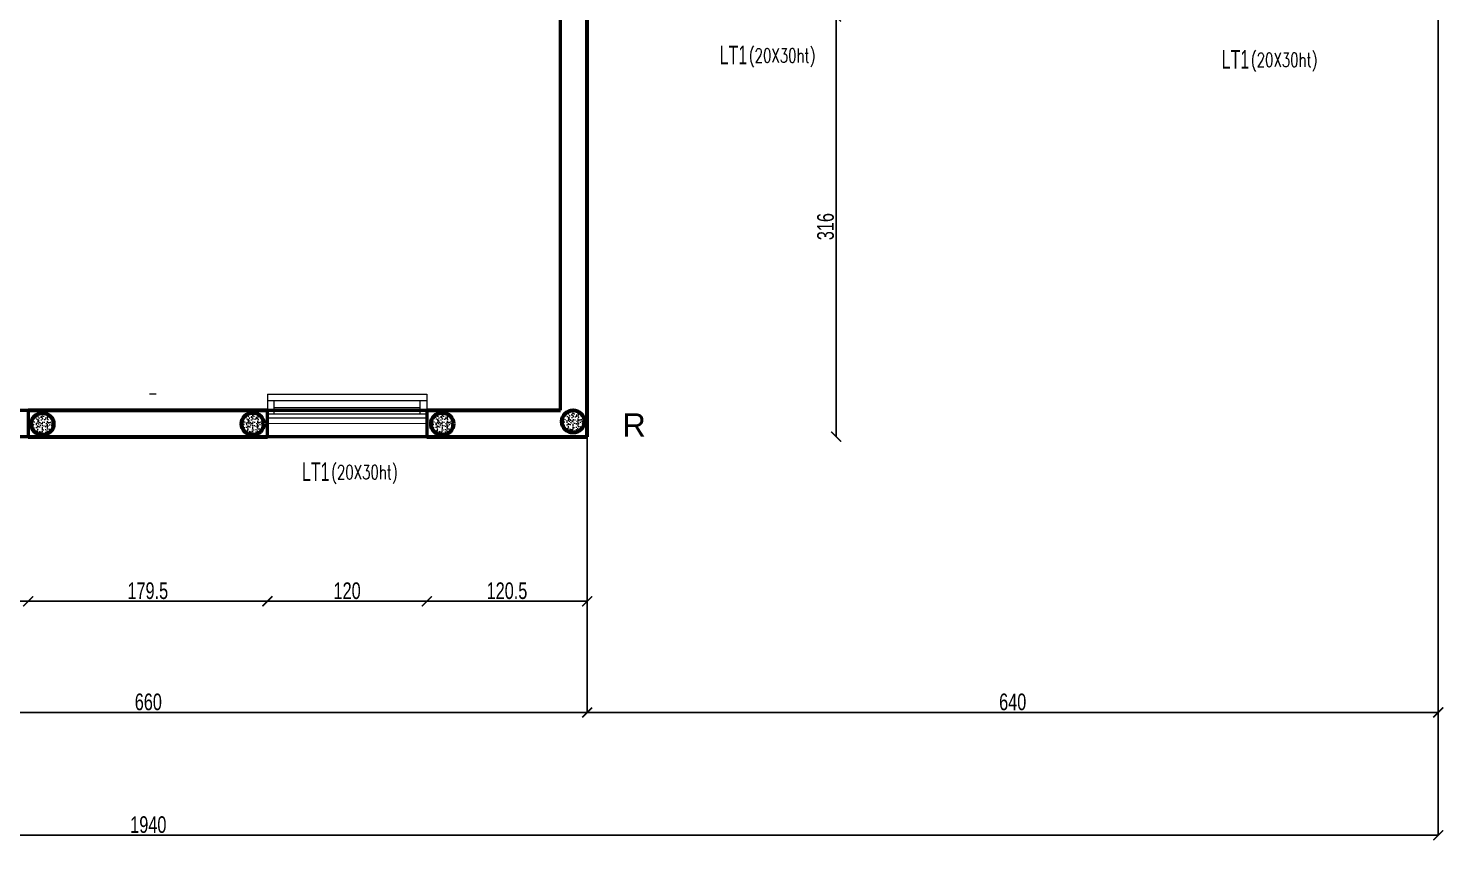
# Model space of a CAD drawing. Header units: metres. Extents: x -12536 to 12621, y -17191 to 9596.
# Drawn here: x -1942 to -877, y 3799 to 4410 of the extents above; entities that cross this region are included whole.
import ezdxf

# ---------------------------------------------------------------- set-up
doc = ezdxf.new("R2010")
doc.units = ezdxf.units.M
doc.header["$MEASUREMENT"] = 0
doc.header["$PDMODE"] = 2
doc.header["$PDSIZE"] = 0.25
for name, color, linetype, lineweight in [('B-COT', 1, 'Continuous', 18), ('B-HACH', 8, 'Continuous', 9), ('B-TEXT-LINTEAU', 3, 'Continuous', 30), ('B-titre linteau', 7, 'Continuous', 40), ('B-TITRE POTEAUX', 7, 'Continuous', 60), ('B-VOILE-BA', 7, 'Continuous', 60)]:
    doc.layers.add(name, color=color, linetype=linetype, lineweight=lineweight)
for name, color, linetype in [('B-HATCH-RELEVE', 7, 'Continuous'), ('Calque commun', 7, 'Continuous'), ('Layer4', 7, 'Continuous')]:
    doc.layers.add(name, color=color, linetype=linetype)
doc.styles.add('Arial', font='arial.ttf', dxfattribs={"height": 0.128})
doc.styles.add('Arial Narrow', font='ARIALN.TTF', dxfattribs={"width": 0.5})
doc.styles.add('TEXTE', font='arial.ttf', dxfattribs={"width": 0.7})
doc.styles.add('TEXTE100', font='romans.shx', dxfattribs={"width": 0.7, "height": 0.3})
doc.dimstyles.new('COT 50', dxfattribs={"dimscale": 0.05, "dimtxt": 250, "dimasz": 150, "dimexe": 1, "dimexo": 2, "dimgap": 30, "dimtad": 1, "dimdec": 1, "dimrnd": 0.5, "dimzin": 12, "dimdsep": 46, "dimtxsty": 'TEXTE', "dimblk1": 'ARCHTICK', "dimblk2": 'ARCHTICK', "dimsah": 1, "dimcen": 0, "dimdle": 1.5, "dimclrd": 1, "dimclre": 1, "dimclrt": 3, "dimadec": 0, "dimazin": 0, "dimtfac": 1, "dimtdec": 1, "dimtmove": 0, "dimatfit": 3, "dimldrblk": 'ARCHTICK', "dimfxl": 1, "dimtolj": 1, "dimtzin": 0, "dimarcsym": 0})

# ---------------------------------------------------------------- blocks, each defined once
blk = doc.blocks.new('@PRES_1_$$_1-7')
at = {"layer": 'Calque commun', "color": 5, "linetype": 'Continuous', "lineweight": 5}
for p, q in [((0, 0.32), (1.2, 0.32)), ((1.2, 0.15), (0, 0.15)), ((0.05, 0.05), (0.05, 0.15)), ((1.15, 0.15), (1.15, 0.05)), ((1.2, 0.05), (0, 0.05)), ((0, 0), (1.2, 0)), ((0.05, 0.1), (1.15, 0.1))]:
    blk.add_line(p, q, dxfattribs=at)
blk = doc.blocks.new('@PRES_1_$$_1-8')
at = {"layer": 'Calque commun', "color": 7, "linetype": 'Continuous', "lineweight": 5}
blk.add_line((0, 0), (0, 0.32), dxfattribs=at)
blk = doc.blocks.new('@PRES_1_$$_1-9')
at = {"layer": 'Calque commun', "color": 7, "linetype": 'Continuous', "lineweight": 5}
blk.add_line((0, 0), (0, 0.32), dxfattribs=at)
blk = doc.blocks.new('INTER_2D_COMB3')
at = {"layer": 'Layer4', "color": 0, "linetype": 'ByBlock', "lineweight": -2}
for name in ['@PRES_1_$$_1-7', '@PRES_1_$$_1-8']:
    blk.add_blockref(name, (0, 0), dxfattribs=at)
at = {"layer": 'Layer4', "color": 0, "linetype": 'ByBlock', "lineweight": -2, "extrusion": (0, 0, -1), "xscale": -1, "yscale": -1, "zscale": -1, "rotation": 180}
blk.add_blockref('@PRES_1_$$_1-9', (-1.2, 0), dxfattribs=at)
blk = doc.blocks.new('_ArchTick')
at = {"color": 0, "linetype": 'ByBlock', "const_width": 0.15}
blk.add_lwpolyline([(-0.5, -0.5), (0.5, 0.5)], dxfattribs=at)
blk = doc.blocks.new('*D984')
at = {"layer": 'B-HATCH-RELEVE', "color": 1, "linetype": 'ByBlock', "lineweight": -2, "transparency": 16777216}
for p, q in [((-2061.8, 3979.3), (-2061.8, 3979.2)), ((-2061.8, 3979.3), (-1941.7, 3979.3)), ((-1941.8, 3979.3), (-1941.8, 3979.2))]:
    blk.add_line(p, q, dxfattribs=at)
at = {"layer": 'Defpoints', "color": 0, "transparency": 16777216}
for p in [(-2061.8, 4103.1), (-1941.8, 4103.1), (-1941.8, 3979.3)]:
    blk.add_point(p, dxfattribs=at)
at = {"layer": 'B-HATCH-RELEVE', "color": 1, "lineweight": -2, "transparency": 16777216, "xscale": 7.5, "yscale": 7.5, "zscale": 7.5, "rotation": 180}
blk.add_blockref('_ArchTick', (-2061.8, 3979.3), dxfattribs=at)
at = {"layer": 'B-HATCH-RELEVE', "color": 1, "lineweight": -2, "transparency": 16777216, "xscale": 7.5, "yscale": 7.5, "zscale": 7.5}
blk.add_blockref('_ArchTick', (-1941.8, 3979.3), dxfattribs=at)
at = {"layer": 'B-HATCH-RELEVE', "color": 3, "transparency": 16777216, "insert": (-2001.8, 3987.2), "char_height": 12.5, "attachment_point": 5, "style": 'TEXTE'}
blk.add_mtext('\\A1;120', dxfattribs=at)
blk = doc.blocks.new('*D985')
at = {"layer": 'B-HATCH-RELEVE', "color": 1, "linetype": 'ByBlock', "lineweight": -2, "transparency": 16777216}
for p, q in [((-1941.8, 3979.3), (-1941.8, 3979.2)), ((-1941.8, 3979.3), (-1761.9, 3979.3)), ((-1762, 3979.3), (-1762, 3979.2))]:
    blk.add_line(p, q, dxfattribs=at)
at = {"layer": 'Defpoints', "color": 0, "transparency": 16777216}
for p in [(-1941.8, 4103.1), (-1762, 4103.1), (-1762, 3979.3)]:
    blk.add_point(p, dxfattribs=at)
at = {"layer": 'B-HATCH-RELEVE', "color": 1, "lineweight": -2, "transparency": 16777216, "xscale": 7.5, "yscale": 7.5, "zscale": 7.5, "rotation": 180}
blk.add_blockref('_ArchTick', (-1941.8, 3979.3), dxfattribs=at)
at = {"layer": 'B-HATCH-RELEVE', "color": 1, "lineweight": -2, "transparency": 16777216, "xscale": 7.5, "yscale": 7.5, "zscale": 7.5}
blk.add_blockref('_ArchTick', (-1762, 3979.3), dxfattribs=at)
at = {"layer": 'B-HATCH-RELEVE', "color": 3, "transparency": 16777216, "insert": (-1851.9, 3987.2), "char_height": 12.5, "attachment_point": 5, "style": 'TEXTE'}
blk.add_mtext('\\A1;179.5', dxfattribs=at)
blk = doc.blocks.new('*D986')
at = {"layer": 'B-HATCH-RELEVE', "color": 1, "linetype": 'ByBlock', "lineweight": -2, "transparency": 16777216}
for p, q in [((-1762.1, 3979.3), (-1641.9, 3979.3)), ((-1762, 3979.3), (-1762, 3979.2)), ((-1642, 3979.3), (-1642, 3979.2))]:
    blk.add_line(p, q, dxfattribs=at)
at = {"layer": 'Defpoints', "color": 0, "transparency": 16777216}
for p in [(-1762, 4103.1), (-1642, 4103.1), (-1642, 3979.3)]:
    blk.add_point(p, dxfattribs=at)
at = {"layer": 'B-HATCH-RELEVE', "color": 1, "lineweight": -2, "transparency": 16777216, "xscale": 7.5, "yscale": 7.5, "zscale": 7.5, "rotation": 180}
blk.add_blockref('_ArchTick', (-1762, 3979.3), dxfattribs=at)
at = {"layer": 'B-HATCH-RELEVE', "color": 1, "lineweight": -2, "transparency": 16777216, "xscale": 7.5, "yscale": 7.5, "zscale": 7.5}
blk.add_blockref('_ArchTick', (-1642, 3979.3), dxfattribs=at)
at = {"layer": 'B-HATCH-RELEVE', "color": 3, "transparency": 16777216, "insert": (-1702, 3987.2), "char_height": 12.5, "attachment_point": 5, "style": 'TEXTE'}
blk.add_mtext('\\A1;120', dxfattribs=at)
blk = doc.blocks.new('*D987')
at = {"layer": 'B-HATCH-RELEVE', "color": 1, "linetype": 'ByBlock', "lineweight": -2, "transparency": 16777216}
for p, q in [((-1642.1, 3979.3), (-1521.5, 3979.3)), ((-1642, 3979.3), (-1642, 3979.2)), ((-1521.5, 3979.3), (-1521.5, 3979.2))]:
    blk.add_line(p, q, dxfattribs=at)
at = {"layer": 'Defpoints', "color": 0, "transparency": 16777216}
for p in [(-1642, 4103.1), (-1521.5, 4103.1), (-1521.5, 3979.3)]:
    blk.add_point(p, dxfattribs=at)
at = {"layer": 'B-HATCH-RELEVE', "color": 1, "lineweight": -2, "transparency": 16777216, "xscale": 7.5, "yscale": 7.5, "zscale": 7.5, "rotation": 180}
blk.add_blockref('_ArchTick', (-1642, 3979.3), dxfattribs=at)
at = {"layer": 'B-HATCH-RELEVE', "color": 1, "lineweight": -2, "transparency": 16777216, "xscale": 7.5, "yscale": 7.5, "zscale": 7.5}
blk.add_blockref('_ArchTick', (-1521.5, 3979.3), dxfattribs=at)
at = {"layer": 'B-HATCH-RELEVE', "color": 3, "transparency": 16777216, "insert": (-1581.8, 3987.2), "char_height": 12.5, "attachment_point": 5, "style": 'TEXTE'}
blk.add_mtext('\\A1;120.5', dxfattribs=at)
blk = doc.blocks.new('*D1011')
at = {"layer": 'B-HATCH-RELEVE', "color": 1, "linetype": 'ByBlock', "lineweight": -2, "transparency": 16777216}
for p, q in [((-1334.3, 4419.1), (-1334.4, 4419.1)), ((-1334.3, 4419.2), (-1334.3, 4103)), ((-1334.3, 4103.1), (-1334.3, 4103.1))]:
    blk.add_line(p, q, dxfattribs=at)
at = {"layer": 'Defpoints', "color": 0, "transparency": 16777216}
for p in [(-1334.3, 4419.1), (-1521.5, 4103.1), (-1334.3, 4103.1)]:
    blk.add_point(p, dxfattribs=at)
at = {"layer": 'B-HATCH-RELEVE', "color": 1, "lineweight": -2, "transparency": 16777216, "xscale": 7.5, "yscale": 7.5, "zscale": 7.5}
for p, rotation in [((-1334.3, 4419.1), 90), ((-1334.3, 4103.1), 270)]:
    blk.add_blockref('_ArchTick', p, dxfattribs=dict(at, rotation=rotation))
at = {"layer": 'B-HATCH-RELEVE', "color": 3, "transparency": 16777216, "insert": (-1342.2, 4261.1), "char_height": 12.5, "attachment_point": 5, "rotation": 90, "style": 'TEXTE'}
blk.add_mtext('\\A1;316', dxfattribs=at)
blk = doc.blocks.new('*D1015')
at = {"layer": 'B-HATCH-RELEVE', "color": 1, "lineweight": -2, "transparency": 16777216}
for p, q in [((-2181.5, 4103), (-2181.5, 3895.6)), ((-1521.5, 4103), (-1521.5, 3895.6)), ((-2181.6, 3895.7), (-1521.5, 3895.7))]:
    blk.add_line(p, q, dxfattribs=at)
at = {"layer": 'Defpoints', "color": 0, "transparency": 16777216}
for p in [(-2181.5, 4103.1), (-1521.5, 4103.1), (-1521.5, 3895.7)]:
    blk.add_point(p, dxfattribs=at)
at = {"layer": 'B-HATCH-RELEVE', "color": 1, "lineweight": -2, "transparency": 16777216, "xscale": 7.5, "yscale": 7.5, "zscale": 7.5, "rotation": 180}
blk.add_blockref('_ArchTick', (-2181.5, 3895.7), dxfattribs=at)
at = {"layer": 'B-HATCH-RELEVE', "color": 1, "lineweight": -2, "transparency": 16777216, "xscale": 7.5, "yscale": 7.5, "zscale": 7.5}
blk.add_blockref('_ArchTick', (-1521.5, 3895.7), dxfattribs=at)
at = {"layer": 'B-HATCH-RELEVE', "color": 3, "transparency": 16777216, "insert": (-1851.5, 3903.6), "char_height": 12.5, "attachment_point": 5, "style": 'TEXTE'}
blk.add_mtext('\\A1;660', dxfattribs=at)
blk = doc.blocks.new('*D1016')
at = {"layer": 'B-HATCH-RELEVE', "color": 1, "lineweight": -2, "transparency": 16777216}
for p, q in [((-881.5, 4419), (-881.5, 3895.6)), ((-1521.5, 4103), (-1521.5, 3895.6)), ((-1521.6, 3895.7), (-881.5, 3895.7))]:
    blk.add_line(p, q, dxfattribs=at)
at = {"layer": 'Defpoints', "color": 0, "transparency": 16777216}
for p in [(-881.5, 4419.1), (-1521.5, 4103.1), (-881.5, 3895.7)]:
    blk.add_point(p, dxfattribs=at)
at = {"layer": 'B-HATCH-RELEVE', "color": 1, "lineweight": -2, "transparency": 16777216, "xscale": 7.5, "yscale": 7.5, "zscale": 7.5, "rotation": 180}
blk.add_blockref('_ArchTick', (-1521.5, 3895.7), dxfattribs=at)
at = {"layer": 'B-HATCH-RELEVE', "color": 1, "lineweight": -2, "transparency": 16777216, "xscale": 7.5, "yscale": 7.5, "zscale": 7.5}
blk.add_blockref('_ArchTick', (-881.5, 3895.7), dxfattribs=at)
at = {"layer": 'B-HATCH-RELEVE', "color": 3, "transparency": 16777216, "insert": (-1201.5, 3903.6), "char_height": 12.5, "attachment_point": 5, "style": 'TEXTE'}
blk.add_mtext('\\A1;640', dxfattribs=at)
blk = doc.blocks.new('*D1017')
at = {"layer": 'B-HATCH-RELEVE', "color": 1, "lineweight": -2, "transparency": 16777216}
for p, q in [((-881.5, 4419), (-881.5, 3803.4)), ((-2821.5, 4286.6), (-2821.5, 3803.4)), ((-2821.6, 3803.4), (-881.5, 3803.4))]:
    blk.add_line(p, q, dxfattribs=at)
at = {"layer": 'Defpoints', "color": 0, "transparency": 16777216}
for p in [(-881.5, 4419.1), (-2821.5, 4286.7), (-881.5, 3803.4)]:
    blk.add_point(p, dxfattribs=at)
at = {"layer": 'B-HATCH-RELEVE', "color": 1, "lineweight": -2, "transparency": 16777216, "xscale": 7.5, "yscale": 7.5, "zscale": 7.5, "rotation": 180}
blk.add_blockref('_ArchTick', (-2821.5, 3803.4), dxfattribs=at)
at = {"layer": 'B-HATCH-RELEVE', "color": 1, "lineweight": -2, "transparency": 16777216, "xscale": 7.5, "yscale": 7.5, "zscale": 7.5}
blk.add_blockref('_ArchTick', (-881.5, 3803.4), dxfattribs=at)
at = {"layer": 'B-HATCH-RELEVE', "color": 3, "transparency": 16777216, "insert": (-1851.5, 3811.3), "char_height": 12.5, "attachment_point": 5, "style": 'TEXTE'}
blk.add_mtext('\\A1;1940', dxfattribs=at)

msp = doc.modelspace()

# ---------------------------------------------------------------- hatches: boundary and pattern name
at = {"layer": 'B-HACH', "ltscale": 0.225}
h = msp.add_hatch(dxfattribs=at)
h.set_pattern_fill('AR-CONC', color=256, scale=0.028, style=0)
h.set_pattern_definition([(50, (6003.4386, 15449.1065), (5.1011707, -0.4462944), [0.5334, -5.8674]), (355, (6003.4386, 15449.1065), (-0.9867991, 5.349586), [0.42672, -4.69392]), (100.451, (6003.8637, 15449.0693), (4.11439, 4.9032673), [0.45332, -4.98652]), (46.1842, (6003.4386, 15450.529), (7.5902131, -1.1771852), [0.8001, -8.8011]), (96.6356, (6004.071, 15450.431), (6.6473186, 6.9279156), [0.67998, -7.47978]), (351.184, (6003.439, 15450.529), (6.647329, 6.9279033), [0.64008, -7.04088]), (21, (6004.15, 15450.1733), (4.2452166, -2.8634345), [0.5334, -5.8674]), (326, (6004.15, 15450.1733), (1.7304568, 5.157263), [0.42672, -4.69392]), (71.4514, (6004.5036, 15449.9347), (5.9756617, 2.29384), [0.45332, -4.98652]), (37.5, (6003.4386, 15449.1065), (0.0864809, 2.3675411), [0, -4.637024, 0, -4.76504, 0, -4.7117]), (7.5, (6003.4386, 15449.1065), (1.87095055, 2.8050561), [0, -2.716784, 0, -4.530344, 0, -1.79578]), (327.5, (6001.8526, 15449.1065), (3.79653666, -0.16040483), [0, -1.778, 0, -5.54736, 0, -7.36092]), (317.5, (6001.1414, 15449.1065), (4.1476171, 0.71194175), [0, -2.3114, 0, -3.684016, 0, -5.22732])])
h.paths.add_polyline_path([(-1922.749, 4112.643, 1), (-1939.549, 4112.643, 1)])
h = msp.add_hatch(dxfattribs=at)
h.set_pattern_fill('AR-CONC', color=256, scale=0.028, style=0)
h.set_pattern_definition([(50, (6161.5734, 15449.23), (5.1011707, -0.4462944), [0.5334, -5.8674]), (355, (6161.5734, 15449.23), (-0.9867991, 5.349586), [0.42672, -4.69392]), (100.451, (6161.9985, 15449.1927), (4.11439, 4.9032673), [0.45332, -4.98652]), (46.1842, (6161.5734, 15450.652), (7.5902131, -1.1771852), [0.8001, -8.8011]), (96.6356, (6162.206, 15450.554), (6.6473186, 6.9279156), [0.67998, -7.47978]), (351.184, (6161.573, 15450.652), (6.647329, 6.9279033), [0.64008, -7.04088]), (21, (6162.2846, 15450.2967), (4.2452166, -2.8634345), [0.5334, -5.8674]), (326, (6162.2846, 15450.2967), (1.7304568, 5.157263), [0.42672, -4.69392]), (71.4514, (6162.6383, 15450.058), (5.9756617, 2.29384), [0.45332, -4.98652]), (37.5, (6161.5734, 15449.2299), (0.0864809, 2.3675411), [0, -4.637024, 0, -4.76504, 0, -4.7117]), (7.5, (6161.5734, 15449.2299), (1.87095055, 2.8050561), [0, -2.716784, 0, -4.530344, 0, -1.79578]), (327.5, (6159.9874, 15449.2299), (3.79653666, -0.16040483), [0, -1.778, 0, -5.54736, 0, -7.36092]), (317.5, (6159.2762, 15449.23), (4.1476171, 0.71194175), [0, -2.3114, 0, -3.684016, 0, -5.22732])])
h.paths.add_polyline_path([(-1764.614, 4112.767, 1), (-1781.414, 4112.767, 1)])
h = msp.add_hatch(dxfattribs=at)
h.set_pattern_fill('AR-CONC', color=256, scale=0.028, style=0)
h.set_pattern_definition([(50, (6304.106, 15449.23), (5.1011707, -0.4462944), [0.5334, -5.8674]), (355, (6304.106, 15449.23), (-0.9867991, 5.349586), [0.42672, -4.69392]), (100.451, (6304.531, 15449.1927), (4.11439, 4.9032673), [0.45332, -4.98652]), (46.1842, (6304.106, 15450.652), (7.5902131, -1.1771852), [0.8001, -8.8011]), (96.6356, (6304.7386, 15450.554), (6.6473186, 6.9279156), [0.67998, -7.47978]), (351.184, (6304.106, 15450.652), (6.647329, 6.9279033), [0.64008, -7.04088]), (21, (6304.8173, 15450.2967), (4.2452166, -2.8634345), [0.5334, -5.8674]), (326, (6304.817, 15450.2967), (1.7304568, 5.157263), [0.42672, -4.69392]), (71.4514, (6305.171, 15450.058), (5.9756617, 2.29384), [0.45332, -4.98652]), (37.5, (6304.106, 15449.2299), (0.0864809, 2.3675411), [0, -4.637024, 0, -4.76504, 0, -4.7117]), (7.5, (6304.106, 15449.2299), (1.87095055, 2.8050561), [0, -2.716784, 0, -4.530344, 0, -1.79578]), (327.5, (6302.52, 15449.2299), (3.79653666, -0.16040483), [0, -1.778, 0, -5.54736, 0, -7.36092]), (317.5, (6301.809, 15449.23), (4.1476171, 0.71194175), [0, -2.3114, 0, -3.684016, 0, -5.22732])])
h.paths.add_polyline_path([(-1622.081, 4112.767, 1), (-1638.881, 4112.767, 1)])
h = msp.add_hatch(dxfattribs=at)
h.set_pattern_fill('AR-CONC', color=256, scale=0.028, style=0)
h.set_pattern_definition([(50, (6402.4927, 15450.9963), (5.1011707, -0.4462944), [0.5334, -5.8674]), (355, (6402.4927, 15450.9963), (-0.9867991, 5.349586), [0.42672, -4.69392]), (100.451, (6402.918, 15450.959), (4.11439, 4.9032673), [0.45332, -4.98652]), (46.1842, (6402.493, 15452.419), (7.5902131, -1.1771852), [0.8001, -8.8011]), (96.6356, (6403.125, 15452.321), (6.6473186, 6.9279156), [0.67998, -7.47978]), (351.184, (6402.493, 15452.419), (6.647329, 6.9279033), [0.64008, -7.04088]), (21, (6403.204, 15452.063), (4.2452166, -2.8634345), [0.5334, -5.8674]), (326, (6403.204, 15452.063), (1.7304568, 5.157263), [0.42672, -4.69392]), (71.4514, (6403.5577, 15451.8245), (5.9756617, 2.29384), [0.45332, -4.98652]), (37.5, (6402.4927, 15450.9963), (0.0864809, 2.3675411), [0, -4.637024, 0, -4.76504, 0, -4.7117]), (7.5, (6402.4927, 15450.9963), (1.87095055, 2.8050561), [0, -2.716784, 0, -4.530344, 0, -1.79578]), (327.5, (6400.9067, 15450.9963), (3.79653666, -0.16040483), [0, -1.778, 0, -5.54736, 0, -7.36092]), (317.5, (6400.1955, 15450.9963), (4.1476171, 0.71194175), [0, -2.3114, 0, -3.684016, 0, -5.22732])])
h.paths.add_polyline_path([(-1523.695, 4114.533, 1), (-1540.495, 4114.533, 1)])

# ---------------------------------------------------------------- linework, layer by layer
at = {"layer": 'B-COT', "color": 3, "lineweight": 50}
for points in [[(-2061.756, 4123.112), (-1941.756, 4123.112), (-1941.756, 4103.113), (-2061.756, 4103.113)], [(-1762.006, 4123.112), (-1642.006, 4123.112), (-1642.006, 4103.113), (-1762.006, 4103.113)]]:
    msp.add_lwpolyline(points, close=True, dxfattribs=at)
at = {"layer": 'B-VOILE-BA'}
for p, q in [((-1521.542, 4103.113), (-1521.542, 4416.651)), ((-1941.756, 4123.112), (-1762.006, 4123.112)), ((-1642.006, 4123.112), (-1541.542, 4123.112)), ((-1941.756, 4103.113), (-1762.006, 4103.113)), ((-1642.006, 4103.113), (-1521.542, 4103.113))]:
    msp.add_line(p, q, dxfattribs=at)
for centre in [(-1931.149, 4112.643), (-1773.014, 4112.767), (-1630.481, 4112.767), (-1532.095, 4114.533)]:
    msp.add_circle(centre, 8.4, dxfattribs=at)
at = {"layer": 'Calque commun', "color": 0, "linetype": 'ByBlock', "lineweight": 50}
msp.add_line((-1541.542, 4123.112), (-1541.542, 5157.537), dxfattribs=at)
at = {"layer": 'Calque commun', "color": 15, "linetype": 'Continuous', "lineweight": 20}
msp.add_line((-1845.543, 4135.113), (-1850.543, 4135.113), dxfattribs=at)
at = {"layer": 'Calque commun', "color": 7, "linetype": 'Continuous', "lineweight": 5}
msp.add_3dface([(-1762.007, 4117.201), (-1642.007, 4117.201), (-1642.006, 4113.112), (-1762.007, 4112.75)], dxfattribs=at)

# ---------------------------------------------------------------- block references
at = {"layer": 'Layer4', "color": 0, "linetype": 'ByBlock', "lineweight": -2, "xscale": -100, "yscale": 100, "zscale": 100, "rotation": 180}
msp.add_blockref('INTER_2D_COMB3', (-1762.006, 4135.113), dxfattribs=at)

# ---------------------------------------------------------------- texts
at = {"layer": 'B-TEXT-LINTEAU', "style": 'TEXTE100', "width": 0.7}
for p in [(-1399.98, 4384.56, -23.81), (-1022.445, 4381.187, -23.81), (-1714.083, 4071.11, -23.81)]:
    msp.add_text('(20X30ht)', height=10.5, dxfattribs=at).set_placement(p)
at = {"layer": 'B-titre linteau', "style": 'Arial Narrow', "width": 0.75}
for p in [(-1421.87, 4383.208, -23.81), (-1044.335, 4379.834, -23.81), (-1735.973, 4069.758, -23.81)]:
    msp.add_text('LT1', height=14, dxfattribs=at).set_placement(p)
at = {"layer": 'B-TITRE POTEAUX', "style": 'Arial'}
msp.add_text('R', height=17.5, dxfattribs=at).set_placement((-1495.019, 4103.191, -34.014))

# ---------------------------------------------------------------- dimensions: what is measured, and where the dimension line sits
at = {"layer": 'B-HATCH-RELEVE'}
dim = msp.add_linear_dim(base=(-881.543, 3803.428), p1=(-2821.54, 4286.652), p2=(-881.543, 4419.113), dimstyle='COT 50', dxfattribs=at)
dim.commit()
dim.dimension.update_dxf_attribs({"geometry": '*D1017', "text_midpoint": (-1851.541, 3811.31)})
for base, p1, p2, override, picture, middle in [((-881.543, 3895.673), (-1521.542, 4103.113), (-881.543, 4419.113), {"dimtmove": 1}, '*D1016', (-1201.542, 3903.555)), ((-1521.542, 3895.673), (-2181.541, 4103.113), (-1521.542, 4103.113), {"dimtmove": 1}, '*D1015', (-1851.541, 3903.555)), ((-1941.756, 3979.285), (-2061.756, 4103.113), (-1941.756, 4103.113), {"dimtmove": 1, "dimfxl": 0.1, "dimfxlon": 1, "dimarcsym": 2}, '*D984', (-2001.756, 3987.167)), ((-1762.0064, 3979.2846), (-1941.7561, 4103.1126), (-1762.0064, 4103.1126), {"dimtmove": 1, "dimfxl": 0.1, "dimfxlon": 1, "dimarcsym": 2}, '*D985', (-1851.8812, 3987.1668)), ((-1642.006, 3979.285), (-1762.006, 4103.113), (-1642.006, 4103.113), {"dimtmove": 1, "dimfxl": 0.1, "dimfxlon": 1, "dimarcsym": 2}, '*D986', (-1702.006, 3987.167)), ((-1521.542, 3979.285), (-1642.006, 4103.113), (-1521.542, 4103.113), {"dimtmove": 1, "dimfxl": 0.1, "dimfxlon": 1, "dimarcsym": 2}, '*D987', (-1581.774, 3987.167))]:
    dim = msp.add_linear_dim(base=base, p1=p1, p2=p2, dimstyle='COT 50', override=override, dxfattribs=at)
    dim.commit()
    dim.dimension.update_dxf_attribs({"geometry": picture, "text_midpoint": middle})
dim = msp.add_linear_dim(base=(-1334.322, 4103.113), p1=(-1334.322, 4419.113), p2=(-1521.542, 4103.113), angle=90, dimstyle='COT 50', override={"dimtmove": 1, "dimfxl": 0.1, "dimfxlon": 1, "dimarcsym": 2}, dxfattribs=at)
dim.commit()
dim.dimension.update_dxf_attribs({"geometry": '*D1011', "text_midpoint": (-1342.208, 4261.113)})

doc.saveas('drawing.dxf')
